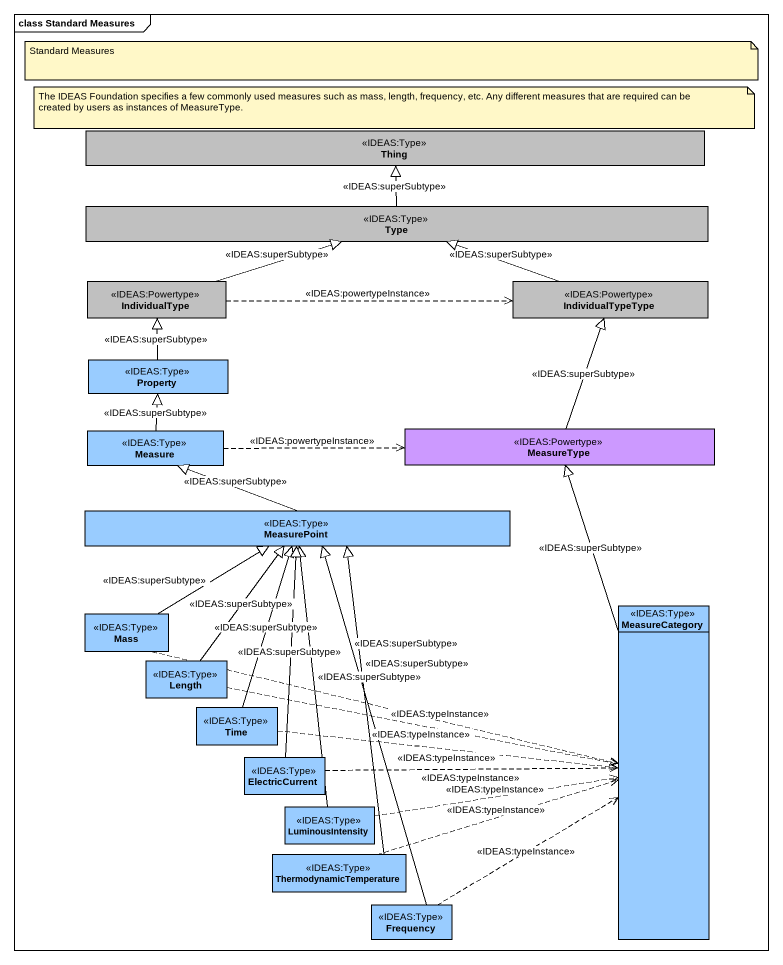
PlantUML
@startuml
mainframe class Standard Measures
hide circle
hide empty members
class Thing <<IDEAS:Type>> #C0C0C0
class Type <<IDEAS:Type>> #C0C0C0
class IndividualType <<IDEAS:Powertype>> #C0C0C0
class IndividualTypeType <<IDEAS:Powertype>> #C0C0C0
class Property <<IDEAS:Type>> #99CCFF
class Measure <<IDEAS:Type>> #99CCFF
class MeasureType <<IDEAS:Powertype>> #CC99FF
class MeasurePoint <<IDEAS:Type>> #99CCFF
class Mass <<IDEAS:Type>> #99CCFF
class MeasureCategory <<IDEAS:Type>> #99CCFF
class Length <<IDEAS:Type>> #99CCFF
class Time <<IDEAS:Type>> #99CCFF
class ElectricCurrent <<IDEAS:Type>> #99CCFF
class LuminousIntensity <<IDEAS:Type>> #99CCFF
class ThermodynamicTemperature <<IDEAS:Type>> #99CCFF
class Frequency <<IDEAS:Type>> #99CCFF
Type -up-|> Thing : <<IDEAS:superSubtype>>
IndividualType -right-|> Type : <<IDEAS:superSubtype>>
IndividualType .right.> IndividualTypeType : <<IDEAS:powertypeInstance>>
IndividualTypeType -left-|> Type : <<IDEAS:superSubtype>>
Property -up-|> IndividualType : <<IDEAS:superSubtype>>
Measure -up-|> Property : <<IDEAS:superSubtype>>
Measure .right.> MeasureType : <<IDEAS:powertypeInstance>>
MeasureType -up-|> IndividualTypeType : <<IDEAS:superSubtype>>
MeasurePoint -left-|> Measure : <<IDEAS:superSubtype>>
Mass -up-|> MeasurePoint : <<IDEAS:superSubtype>>
Mass .right.> MeasureCategory : <<IDEAS:typeInstance>>
MeasureCategory -up-|> MeasureType : <<IDEAS:superSubtype>>
Length -up-|> MeasurePoint : <<IDEAS:superSubtype>>
Length .right.> MeasureCategory : <<IDEAS:typeInstance>>
Time -up-|> MeasurePoint : <<IDEAS:superSubtype>>
Time .right.> MeasureCategory : <<IDEAS:typeInstance>>
ElectricCurrent -up-|> MeasurePoint : <<IDEAS:superSubtype>>
ElectricCurrent .right.> MeasureCategory : <<IDEAS:typeInstance>>
LuminousIntensity -up-|> MeasurePoint : <<IDEAS:superSubtype>>
LuminousIntensity .right.> MeasureCategory : <<IDEAS:typeInstance>>
ThermodynamicTemperature -up-|> MeasurePoint : <<IDEAS:superSubtype>>
ThermodynamicTemperature .right.> MeasureCategory : <<IDEAS:typeInstance>>
Frequency -up-|> MeasurePoint : <<IDEAS:superSubtype>>
Frequency .right.> MeasureCategory : <<IDEAS:typeInstance>>
note as N1
  Standard Measures
end note
note as N2
  The IDEAS Foundation specifies a few commonly used measures such as mass, length, frequency, etc. Any different measures that are required can be created by users as instances of MeasureType.
end note
@enduml
